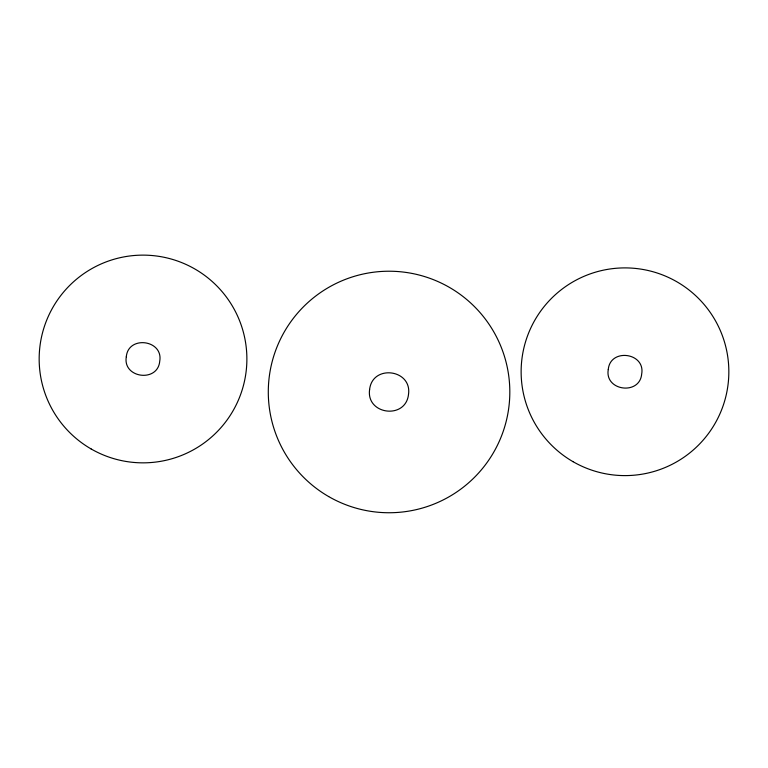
<?xml version="1.0" encoding="UTF-8"?>
<svg xmlns="http://www.w3.org/2000/svg" width="768" height="768" viewBox="0 0 768 768"><rect width="100%" height="100%" fill="white"/><g stroke="black" fill="none" stroke-linecap="round" stroke-linejoin="round"><path stroke-width="1.15" d="M126.307 356.784C122.496 378.192 157.882 382.858 159.734 361.19C163.546 339.782 128.17 335.126 126.307 356.784M369.619 389.424C365.827 414.672 405.619 419.904 408.49 394.541C412.291 369.293 372.49 364.051 369.619 389.424M608.266 369.552C604.454 390.96 639.83 395.616 641.693 373.949C645.504 352.541 610.118 347.885 608.266 369.552M328.675 496.57A120.768 120.768 0 0 0 509.818 391.978A120.768 120.768 0 0 0 328.675 287.395A120.768 120.768 0 0 0 328.675 496.57M573.053 461.693A103.862 103.862 0 0 0 728.842 371.75A103.862 103.862 0 0 0 573.053 281.808A103.862 103.862 0 0 0 573.053 461.693M91.094 448.934A103.862 103.862 0 0 0 246.883 358.992A103.862 103.862 0 0 0 91.094 269.04A103.862 103.862 0 0 0 91.094 448.934"/></g></svg>
